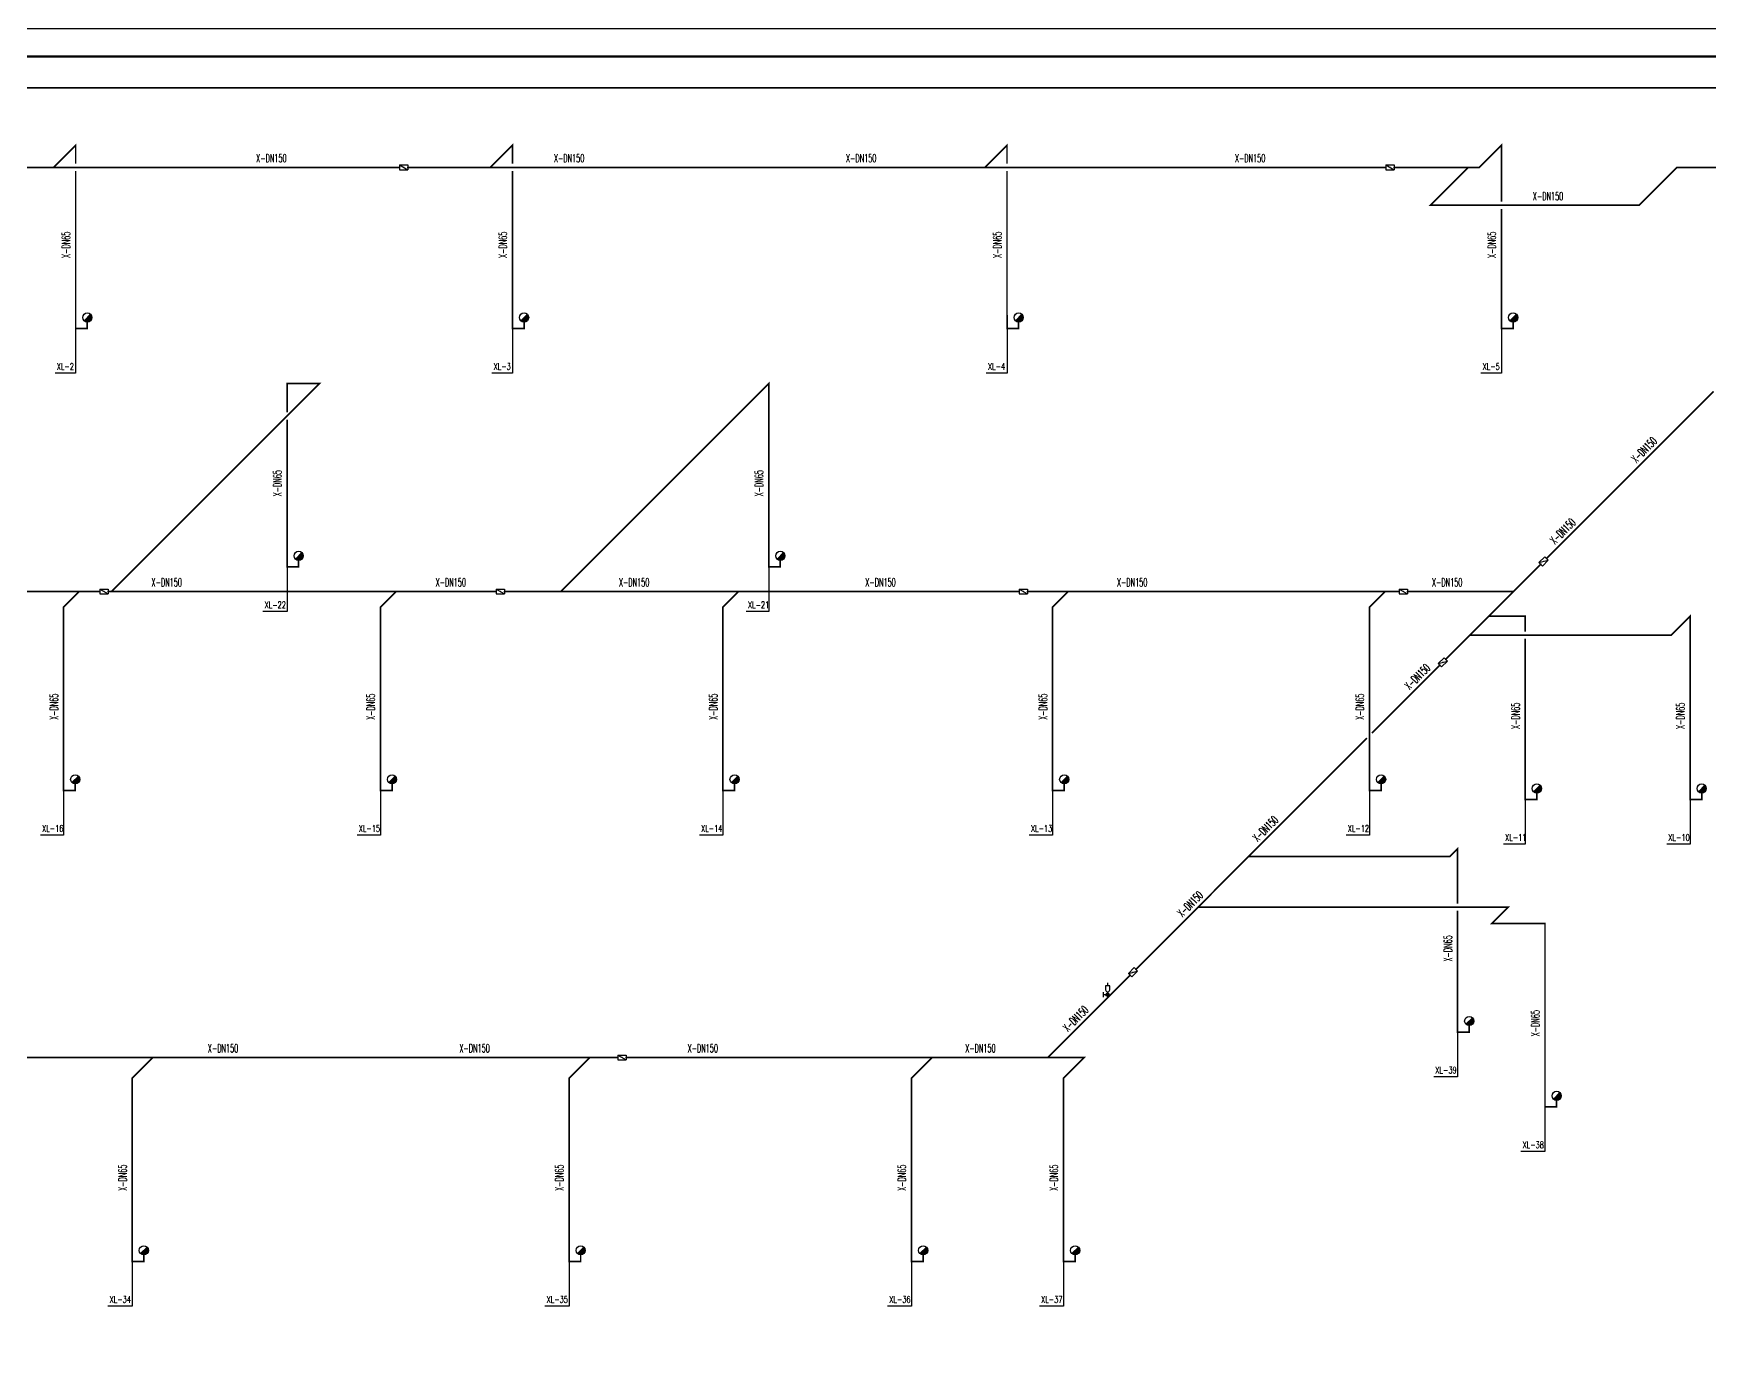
# Model space of a CAD drawing. Extents: x -452079 to 117456, y 3902 to 836955.
# Drawn here: x -214292 to -122785, y 338355 to 410496 of the extents above; entities that cross this region are included whole.
import ezdxf
from ezdxf.enums import TextEntityAlignment as Align

# ---------------------------------------------------------------- set-up
doc = ezdxf.new("R2010")
doc.units = 0
doc.header["$LTSCALE"] = 1000
doc.header["$MEASUREMENT"] = 0
doc.linetypes.add('CONTINOUS', pattern=[0])
for name, color, linetype in [('0-cxFrame', 155, 'Continuous'), ('DIM_消防', 1, 'Continuous'), ('FM_ZF消防', 1, 'Continuous'), ('SB_ZF消防', 1, 'Continuous'), ('TEXT_消防', 1, 'Continuous'), ('给排水wang', 2, 'Continuous')]:
    doc.layers.add(name, color=color, linetype=linetype)
for name, color, linetype, lineweight in [('0-cxText', 131, 'Continuous', 25), ('Gps-ZF消防', 1, 'TG_X', 60), ('Gps-ZF给水', 3, 'TG_J', 60)]:
    doc.layers.add(name, color=color, linetype=linetype, lineweight=lineweight)
doc.styles.add('_TWT_PIPEDN', font='SIMPLEX', dxfattribs={"width": 0.65, "height": 3.5, "bigfont": 'HZTXT'})
doc.styles.add('_TWT_SERIAL', font='SIMPLEX', dxfattribs={"width": 0.8, "height": 3, "bigfont": 'HZTXT'})
doc.styles.add('cx_tuming', font='')
doc.styles.add('cx_tuqian1', font='')
doc.styles.get("Standard").update_dxf_attribs({"font": 'gbenor.shx', "bigfont": 'gbcbig.shx'})
doc.styles.add('TG_LINETYPE', font='SIMPLEX', dxfattribs={"width": 0.8, "height": 3.5, "bigfont": 'HZTXT'})
doc.styles.add('黑体', font='', dxfattribs={"height": 12})
doc.styles.get('cx_tuming').set_extended_font_data('SimHei')
doc.styles.get('cx_tuqian1').set_extended_font_data('SimSun')
doc.styles.get('黑体').set_extended_font_data('SimHei')
doc.linetypes.add('TG_J', pattern='A,2,-0.3,["J",TG_LINETYPE,S=0.1,R=0,X=-0.23,Y=-0.15],0', length=2.3)
doc.linetypes.add('TG_X', pattern='A,5,-0.3,["X",TG_LINETYPE,S=0.1,R=0,X=-0.23,Y=-0.15],0', length=5.3)

# ---------------------------------------------------------------- blocks, each defined once
blk = doc.blocks.new('$VALVE$00000497')
for p, q in [((78, 138), (-78, 138)), ((0, 50), (0, 138))]:
    blk.add_line(p, q)
at = {"const_width": 49.6}
blk.add_lwpolyline([(25, 0, 1), (-25, 0, 1)], format="xyb", close=True, dxfattribs=at)
blk.add_circle((0, 0), 50)
blk = doc.blocks.new('pqf')
at = {"layer": '给排水wang'}
for p, q in [((75, 429), (-75, 429)), ((-75, 429), (-75, 283)), ((75, 283), (75, 429))]:
    blk.add_line(p, q, dxfattribs=at)
at = {"layer": '给排水wang', "linetype": 'Continuous', "const_width": 45}
for points in [[(0, 429), (0, 542)], [(0, 208), (0, 0)]]:
    blk.add_lwpolyline(points, dxfattribs=at)
at = {"layer": '给排水wang'}
blk.add_arc((0, 283), 75, 180, 0, dxfattribs=at)
at = {"layer": '给排水wang', "xscale": -1.2, "yscale": -1.2, "zscale": 1.2, "rotation": 270}
blk.add_blockref('$VALVE$00000497', (0, 104), dxfattribs=at)
blk = doc.blocks.new('TK22.A0+1 L(Dragon)')
at = {"layer": '0-cxFrame', "color": 7, "const_width": 0.5}
blk.add_lwpolyline([(0, 0), (-1485, 0), (-1485, 841), (0, 841)], close=True, dxfattribs=at)
at = {"layer": '0-cxFrame', "const_width": 0.5}
blk.add_lwpolyline([(-80, 10), (-1465, 10), (-1465, 831), (-80, 831)], close=True, dxfattribs=at)
at = {"style": '黑体', "flags": 4}
blk.add_attdef('图幅', text='', height=3.3, dxfattribs=at).set_placement((-40, 3), align=Align.RIGHT)
at = {"layer": '0-cxText', "flags": 4}
for tag, height, style, p in [('建设单位', 3.5, 'cx_tuming', (-45, 240)), ('项目名称', 3.5, 'cx_tuming', (-45, 210)), ('子项名称', 3.5, 'cx_tuming', (-45, 180)), ('工程编号', 3.3, 'cx_tuqian1', (-35, 165)), ('图名1', 3.5, 'cx_tuming', (-45, 87)), ('图名2', 3.5, 'cx_tuming', (-45, 79)), ('图名3', 3.5, 'cx_tuming', (-45, 71)), ('出图日期', 3.3, 'cx_tuqian1', (-39, 60)), ('专业', 3.3, 'cx_tuqian1', (-55, 52)), ('图号', 3.3, 'cx_tuqian1', (-55, 44)), ('版次', 3.3, 'cx_tuqian1', (-20, 44))]:
    blk.add_attdef(tag, text='', height=height, dxfattribs=dict(at, style=style)).set_placement(p, align=Align.MIDDLE)
blk = doc.blocks.new('$VALVE$00000316')
for p, q in [((-125, 72), (125, -72)), ((-125, 72), (-125, -72)), ((-125, 72), (125, 72)), ((125, 72), (125, -72)), ((-125, -72), (125, -72))]:
    blk.add_line(p, q)
at = {"const_width": 21.1}
blk.add_lwpolyline([(-11, 0, 1), (11, 0, 1)], format="xyb", close=True, dxfattribs=at)
for p in [(-125, 0), (125, 0)]:
    blk.add_point(p)
at = {"color": 7, "flags": 9}
for tag in ['XSIZE', 'YSIZE']:
    blk.add_attdef(tag, (0, 0), '', height=0.5, dxfattribs=at)

msp = doc.modelspace()

# ---------------------------------------------------------------- hatches: boundary and pattern name
at = {"layer": 'Gps-ZF消防'}
for points in [[(-211990.97, 404401.59), (-212022.79, 404433.41), (-211945.97, 404510.23)], [(-211990.97, 404401.59), (-211945.97, 404401.59), (-211945.97, 404510.23)], [(-188139.72, 404401.59), (-188171.54, 404433.41), (-188094.72, 404510.23)], [(-188139.72, 404401.59), (-188094.72, 404401.59), (-188094.72, 404510.23)], [(-161139.72, 404401.59), (-161171.54, 404433.41), (-161094.72, 404510.23)], [(-161139.72, 404401.59), (-161094.72, 404401.59), (-161094.72, 404510.23)], [(-134139.72, 404401.59), (-134171.54, 404433.41), (-134094.72, 404510.23)], [(-134139.72, 404401.59), (-134094.72, 404401.59), (-134094.72, 404510.23)], [(-135347.63, 403193.68), (-135347.63, 403148.68), (-135328.99, 403148.68)], [(-135347.63, 403193.68), (-135315.81, 403161.86), (-135328.99, 403148.68)], [(-124552.16, 403193.68), (-124583.97, 403225.5), (-124570.79, 403238.68)], [(-124552.16, 403193.68), (-124552.16, 403238.68), (-124570.79, 403238.68)], [(-138020.14, 401121.5), (-138051.96, 401153.32), (-138128.78, 401076.5)], [(-138020.14, 401121.5), (-138020.14, 401076.5), (-138128.78, 401076.5)], [(-126624.34, 401121.5), (-126592.52, 401089.68), (-126605.7, 401076.5)], [(-126624.34, 401121.5), (-126624.34, 401076.5), (-126605.7, 401076.5)], [(-211990.97, 394401.59), (-212035.97, 394401.59), (-212035.97, 394356.59)], [(-211990.97, 394401.59), (-211990.97, 394356.59), (-212035.97, 394356.59)], [(-211357.47, 394401.59), (-211357.47, 394356.59), (-211312.47, 394356.59)], [(-211357.47, 394401.59), (-211312.47, 394401.59), (-211312.47, 394356.59)], [(-188139.72, 394401.59), (-188184.72, 394401.59), (-188184.72, 394356.59)], [(-188139.72, 394401.59), (-188139.72, 394356.59), (-188184.72, 394356.59)], [(-187506.22, 394401.59), (-187506.22, 394356.59), (-187461.22, 394356.59)], [(-187506.22, 394401.59), (-187461.22, 394401.59), (-187461.22, 394356.59)], [(-161139.72, 394401.59), (-161184.72, 394401.59), (-161184.72, 394356.59)], [(-161139.72, 394401.59), (-161139.72, 394356.59), (-161184.72, 394356.59)], [(-160506.22, 394401.59), (-160506.22, 394356.59), (-160461.22, 394356.59)], [(-160506.22, 394401.59), (-160461.22, 394401.59), (-160461.22, 394356.59)], [(-134139.72, 394401.59), (-134184.72, 394401.59), (-134184.72, 394356.59)], [(-134139.72, 394401.59), (-134139.72, 394356.59), (-134184.72, 394356.59)], [(-133506.22, 394401.59), (-133506.22, 394356.59), (-133461.22, 394356.59)], [(-133506.22, 394401.59), (-133461.22, 394401.59), (-133461.22, 394356.59)], [(-200450.52, 391390.79), (-200495.52, 391390.79), (-200495.52, 391435.79)], [(-200450.52, 391390.79), (-200450.52, 391435.79), (-200495.52, 391435.79)], [(-198685.75, 391390.79), (-198685.75, 391435.79), (-198577.11, 391435.79)], [(-198685.75, 391390.79), (-198653.93, 391358.97), (-198577.11, 391435.79)], [(-174150.52, 391390.79), (-174182.34, 391422.61), (-174105.52, 391499.43)], [(-174150.52, 391390.79), (-174105.52, 391390.79), (-174105.52, 391499.43)], [(-200450.52, 381390.79), (-200495.52, 381390.79), (-200495.52, 381345.79)], [(-200450.52, 381390.79), (-200450.52, 381345.79), (-200495.52, 381345.79)], [(-199817.02, 381390.79), (-199817.02, 381345.79), (-199772.02, 381345.79)], [(-199817.02, 381390.79), (-199772.02, 381390.79), (-199772.02, 381345.79)], [(-174150.52, 381390.79), (-174195.52, 381390.79), (-174195.52, 381345.79)], [(-174150.52, 381390.79), (-174150.52, 381345.79), (-174195.52, 381345.79)], [(-173517.02, 381390.79), (-173517.02, 381345.79), (-173472.02, 381345.79)], [(-173517.02, 381390.79), (-173472.02, 381390.79), (-173472.02, 381345.79)], [(-212648.11, 379193.2), (-212679.93, 379225.02), (-212693.11, 379211.84)], [(-212648.11, 379193.2), (-212693.11, 379193.2), (-212693.11, 379211.84)], [(-195348.11, 379193.2), (-195379.93, 379225.02), (-195393.11, 379211.84)], [(-195348.11, 379193.2), (-195393.11, 379193.2), (-195393.11, 379211.84)], [(-176648.11, 379193.2), (-176679.93, 379225.02), (-176693.11, 379211.84)], [(-176648.11, 379193.2), (-176693.11, 379193.2), (-176693.11, 379211.84)], [(-158648.11, 379193.2), (-158679.93, 379225.02), (-158693.11, 379211.84)], [(-158648.11, 379193.2), (-158693.11, 379193.2), (-158693.11, 379211.84)], [(-141348.11, 379193.2), (-141379.93, 379225.02), (-141393.11, 379211.84)], [(-141348.11, 379193.2), (-141393.11, 379193.2), (-141393.11, 379211.84)], [(-132843.09, 378698.22), (-132843.09, 378743.22), (-132798.09, 378743.22)], [(-132843.09, 378698.22), (-132798.09, 378698.22), (-132798.09, 378743.22)], [(-123843.09, 378698.22), (-123874.9, 378730.04), (-123798.09, 378806.86)], [(-123843.09, 378698.22), (-123798.09, 378698.22), (-123798.09, 378806.86)], [(-124880.32, 377660.99), (-124880.32, 377615.99), (-124861.68, 377615.99)], [(-124880.32, 377660.99), (-124848.5, 377629.17), (-124861.68, 377615.99)], [(-212648.11, 369193.2), (-212693.11, 369193.2), (-212693.11, 369148.2)], [(-212648.11, 369193.2), (-212648.11, 369148.2), (-212693.11, 369148.2)], [(-212014.62, 369193.2), (-212014.62, 369148.2), (-211969.62, 369148.2)], [(-212014.62, 369193.2), (-211969.62, 369193.2), (-211969.62, 369148.2)], [(-195348.11, 369193.2), (-195393.11, 369193.2), (-195393.11, 369148.2)], [(-195348.11, 369193.2), (-195348.11, 369148.2), (-195393.11, 369148.2)], [(-194714.62, 369193.2), (-194714.62, 369148.2), (-194669.62, 369148.2)], [(-194714.62, 369193.2), (-194669.62, 369193.2), (-194669.62, 369148.2)], [(-176648.11, 369193.2), (-176693.11, 369193.2), (-176693.11, 369148.2)], [(-176648.11, 369193.2), (-176648.11, 369148.2), (-176693.11, 369148.2)], [(-176014.62, 369193.2), (-176014.62, 369148.2), (-175969.62, 369148.2)], [(-176014.62, 369193.2), (-175969.62, 369193.2), (-175969.62, 369148.2)], [(-158648.11, 369193.2), (-158693.11, 369193.2), (-158693.11, 369148.2)], [(-158648.11, 369193.2), (-158648.11, 369148.2), (-158693.11, 369148.2)], [(-158014.62, 369193.2), (-158014.62, 369148.2), (-157969.62, 369148.2)], [(-158014.62, 369193.2), (-157969.62, 369193.2), (-157969.62, 369148.2)], [(-141348.11, 369193.2), (-141393.11, 369193.2), (-141393.11, 369148.2)], [(-141348.11, 369193.2), (-141348.11, 369148.2), (-141393.11, 369148.2)], [(-140714.62, 369193.2), (-140714.62, 369148.2), (-140669.62, 369148.2)], [(-140714.62, 369193.2), (-140669.62, 369193.2), (-140669.62, 369148.2)], [(-132843.09, 368698.22), (-132888.09, 368698.22), (-132888.09, 368653.22)], [(-132843.09, 368698.22), (-132843.09, 368653.22), (-132888.09, 368653.22)], [(-132209.59, 368698.22), (-132209.59, 368653.22), (-132164.59, 368653.22)], [(-132209.59, 368698.22), (-132164.59, 368698.22), (-132164.59, 368653.22)], [(-123843.09, 368698.22), (-123888.09, 368698.22), (-123888.09, 368653.22)], [(-123843.09, 368698.22), (-123843.09, 368653.22), (-123888.09, 368653.22)], [(-123209.59, 368698.22), (-123209.59, 368653.22), (-123164.59, 368653.22)], [(-123209.59, 368698.22), (-123164.59, 368698.22), (-123164.59, 368653.22)], [(-136535.65, 366005.66), (-136567.47, 366037.48), (-136490.65, 366114.3)], [(-136535.65, 366005.66), (-136490.65, 366005.66), (-136490.65, 366114.3)], [(-136959.99, 365581.32), (-136959.99, 365536.32), (-136941.35, 365536.32)], [(-136959.99, 365581.32), (-136928.17, 365549.5), (-136941.35, 365536.32)], [(-133779.15, 362825.14), (-133747.33, 362793.32), (-133670.51, 362870.14)], [(-133779.15, 362825.14), (-133779.15, 362870.14), (-133670.51, 362870.14)], [(-134678.64, 361925.65), (-134710.46, 361957.47), (-134787.28, 361880.65)], [(-134678.64, 361925.65), (-134678.64, 361880.65), (-134787.28, 361880.65)], [(-131765.45, 361925.65), (-131720.45, 361925.65), (-131720.45, 361970.65)], [(-131765.45, 361925.65), (-131765.45, 361970.65), (-131720.45, 361970.65)], [(-136535.65, 356005.66), (-136580.65, 356005.66), (-136580.65, 355960.66)], [(-136535.65, 356005.66), (-136535.65, 355960.66), (-136580.65, 355960.66)], [(-135902.16, 356005.66), (-135902.16, 355960.66), (-135857.16, 355960.66)], [(-135902.16, 356005.66), (-135857.16, 356005.66), (-135857.16, 355960.66)], [(-156920.07, 354621.24), (-156920.07, 354666.24), (-156811.43, 354666.24)], [(-156920.07, 354621.24), (-156888.25, 354589.42), (-156811.43, 354666.24)], [(-208901.44, 353489.87), (-208933.26, 353521.69), (-208946.44, 353508.51)], [(-208901.44, 353489.87), (-208946.44, 353489.87), (-208946.44, 353508.51)], [(-185051.44, 353489.87), (-185083.26, 353521.69), (-185096.44, 353508.51)], [(-185051.44, 353489.87), (-185096.44, 353489.87), (-185096.44, 353508.51)], [(-166351.44, 353489.87), (-166383.26, 353521.69), (-166396.44, 353508.51)], [(-166351.44, 353489.87), (-166396.44, 353489.87), (-166396.44, 353508.51)], [(-158051.44, 353489.87), (-158083.26, 353521.69), (-158096.44, 353508.51)], [(-158051.44, 353489.87), (-158096.44, 353489.87), (-158096.44, 353508.51)], [(-131765.45, 351925.65), (-131810.45, 351925.65), (-131810.45, 351880.65)], [(-131765.45, 351925.65), (-131765.45, 351880.65), (-131810.45, 351880.65)], [(-131131.95, 351925.65), (-131131.95, 351880.65), (-131086.95, 351880.65)], [(-131131.95, 351925.65), (-131086.95, 351925.65), (-131086.95, 351880.65)], [(-208901.44, 343489.87), (-208946.44, 343489.87), (-208946.44, 343444.87)], [(-208901.44, 343489.87), (-208901.44, 343444.87), (-208946.44, 343444.87)], [(-208267.95, 343489.87), (-208267.95, 343444.87), (-208222.95, 343444.87)], [(-208267.95, 343489.87), (-208222.95, 343489.87), (-208222.95, 343444.87)], [(-185051.44, 343489.87), (-185096.44, 343489.87), (-185096.44, 343444.87)], [(-185051.44, 343489.87), (-185051.44, 343444.87), (-185096.44, 343444.87)], [(-184417.95, 343489.87), (-184417.95, 343444.87), (-184372.95, 343444.87)], [(-184417.95, 343489.87), (-184372.95, 343489.87), (-184372.95, 343444.87)], [(-166351.44, 343489.87), (-166396.44, 343489.87), (-166396.44, 343444.87)], [(-166351.44, 343489.87), (-166351.44, 343444.87), (-166396.44, 343444.87)], [(-165717.95, 343489.87), (-165717.95, 343444.87), (-165672.95, 343444.87)], [(-165717.95, 343489.87), (-165672.95, 343489.87), (-165672.95, 343444.87)], [(-158051.44, 343489.87), (-158096.44, 343489.87), (-158096.44, 343444.87)], [(-158051.44, 343489.87), (-158051.44, 343444.87), (-158096.44, 343444.87)], [(-157417.95, 343489.87), (-157417.95, 343444.87), (-157372.95, 343444.87)], [(-157417.95, 343489.87), (-157372.95, 343489.87), (-157372.95, 343444.87)]]:
    msp.add_hatch(color=256, dxfattribs=at).paths.add_polyline_path(points)
at = {"layer": 'SB_ZF消防', "linetype": 'CONTINOUS'}
for points in [[(-211534.25, 394824.82, 0.66817864), (-211107.47, 395001.59, 0.19891237), (-211180.7, 395178.37)], [(-187683, 394824.82, 0.66817864), (-187256.22, 395001.59, 0.19891237), (-187329.45, 395178.37)], [(-160683, 394824.82, 0.66817864), (-160256.22, 395001.59, 0.19891237), (-160329.45, 395178.37)], [(-133683, 394824.82, 0.66817864), (-133256.22, 395001.59, 0.19891237), (-133329.45, 395178.37)], [(-199993.8, 381814.01, 0.66817864), (-199567.02, 381990.79, 0.19891237), (-199640.25, 382167.57)], [(-173693.8, 381814.01, 0.66817864), (-173267.02, 381990.79, 0.19891237), (-173340.25, 382167.57)], [(-212191.39, 369616.42, 0.66817864), (-211764.62, 369793.2, 0.19891237), (-211837.84, 369969.98)], [(-194891.39, 369616.42, 0.66817864), (-194464.62, 369793.2, 0.19891237), (-194537.84, 369969.98)], [(-176191.39, 369616.42, 0.66817864), (-175764.62, 369793.2, 0.19891237), (-175837.84, 369969.98)], [(-158191.39, 369616.42, 0.66817864), (-157764.62, 369793.2, 0.19891237), (-157837.84, 369969.98)], [(-140891.39, 369616.42, 0.66817864), (-140464.62, 369793.2, 0.19891237), (-140537.84, 369969.98)], [(-132386.37, 369121.45, 0.66817864), (-131959.59, 369298.22, 0.19891237), (-132032.81, 369475)], [(-123386.37, 369121.45, 0.66817864), (-122959.59, 369298.22, 0.19891237), (-123032.81, 369475)], [(-136078.93, 356428.88, 0.66817864), (-135652.16, 356605.66, 0.19891237), (-135725.38, 356782.43)], [(-131308.73, 352348.87, 0.66817864), (-130881.95, 352525.65, 0.19891237), (-130955.18, 352702.43)], [(-208444.72, 343913.09, 0.66817864), (-208017.95, 344089.87, 0.19891237), (-208091.17, 344266.64)], [(-184594.72, 343913.09, 0.66817864), (-184167.95, 344089.87, 0.19891237), (-184241.17, 344266.64)], [(-165894.72, 343913.09, 0.66817864), (-165467.95, 344089.87, 0.19891237), (-165541.17, 344266.64)], [(-157594.72, 343913.09, 0.66817864), (-157167.95, 344089.87, 0.19891237), (-157241.17, 344266.64)]]:
    msp.add_hatch(color=1, dxfattribs=at).paths.add_polyline_path(points)

# ---------------------------------------------------------------- linework, layer by layer
at = {"layer": 'DIM_消防'}
for p, q in [((-211990.97, 395125.45), (-211990.97, 391965.45)), ((-188139.72, 395125.45), (-188139.72, 391965.45)), ((-161139.72, 395125.45), (-161139.72, 391965.45)), ((-134139.72, 395125.45), (-134139.72, 391965.45)), ((-211990.97, 391965.45), (-213112.63, 391965.45)), ((-188139.72, 391965.45), (-189261.38, 391965.45)), ((-161139.72, 391965.45), (-162270.8, 391965.45)), ((-134139.72, 391965.45), (-135261.38, 391965.45)), ((-200450.52, 382114.65), (-200450.52, 378954.65)), ((-174150.52, 382114.65), (-174150.52, 378954.65)), ((-200450.52, 378954.65), (-201767.53, 378954.65)), ((-174150.52, 378954.65), (-175377.95, 378954.65)), ((-212648.11, 369917.06), (-212648.11, 366757.06)), ((-195348.11, 369917.06), (-195348.11, 366757.06)), ((-176648.11, 369917.06), (-176648.11, 366757.06)), ((-158648.11, 369917.06), (-158648.11, 366757.06)), ((-141348.11, 369917.06), (-141348.11, 366757.06)), ((-132843.09, 369422.08), (-132843.09, 366262.08)), ((-123843.09, 369422.08), (-123843.09, 366262.08)), ((-212648.11, 366757.06), (-213915.06, 366757.06)), ((-195348.11, 366757.06), (-196625.01, 366757.06)), ((-176648.11, 366757.06), (-177935, 366757.06)), ((-158648.11, 366757.06), (-159925.01, 366757.06)), ((-141348.11, 366757.06), (-142625.01, 366757.06)), ((-132843.09, 366262.08), (-134031.53, 366262.08)), ((-123843.09, 366262.08), (-125119.99, 366262.08)), ((-136535.65, 356729.52), (-136535.65, 353569.51)), ((-136535.65, 353569.51), (-137842.59, 353569.51)), ((-131765.45, 352649.51), (-131765.45, 349489.51)), ((-131765.45, 349489.51), (-133082.46, 349489.51)), ((-208901.44, 344213.73), (-208901.44, 341053.72)), ((-185051.44, 344213.73), (-185051.44, 341053.72)), ((-166351.44, 344213.73), (-166351.44, 341053.72)), ((-158051.44, 344213.73), (-158051.44, 341053.72)), ((-208901.44, 341053.72), (-210228.55, 341053.72)), ((-185051.44, 341053.72), (-186368.45, 341053.72)), ((-166351.44, 341053.72), (-167658.38, 341053.72)), ((-158051.44, 341053.72), (-159368.45, 341053.72))]:
    msp.add_line(p, q, dxfattribs=at)
at = {"layer": 'Gps-ZF消防', "const_width": 90}
for points in [[(-213198.88, 403193.68), (-211990.97, 404401.59)], [(-211990.97, 403388.68), (-211990.97, 404401.59)], [(-189347.63, 403193.68), (-188139.72, 404401.59)], [(-188139.72, 403388.68), (-188139.72, 404401.59)], [(-162347.63, 403193.68), (-161139.72, 404401.59)], [(-161139.72, 403388.68), (-161139.72, 404401.59)], [(-135347.63, 403193.68), (-134139.72, 404401.59)], [(-134139.72, 401316.5), (-134139.72, 404401.59)], [(-222410.3, 403193.68), (-213198.88, 403193.68)], [(-213198.88, 403193.68), (-194301.69, 403193.68)], [(-211990.97, 394401.59), (-211990.97, 402998.68)], [(-193852.32, 403193.68), (-189347.63, 403193.68)], [(-189347.63, 403193.68), (-162347.63, 403193.68)], [(-188139.72, 394401.59), (-188139.72, 402998.68)], [(-162347.63, 403193.68), (-140448.91, 403193.68)], [(-161139.72, 394401.59), (-161139.72, 402998.68)], [(-139999.54, 403193.68), (-135347.63, 403193.68)], [(-138020.14, 401121.5), (-135949.74, 403191.9)], [(-126624.34, 401121.5), (-124552.16, 403193.68)], [(-124552.16, 403193.68), (-116647.63, 403193.68)], [(-138020.14, 401121.5), (-126624.34, 401121.5)], [(-134139.72, 394401.59), (-134139.72, 400926.5)], [(-211990.97, 394401.59), (-211357.47, 394401.59)], [(-211357.47, 394751.59), (-211357.47, 394401.59)], [(-188139.72, 394401.59), (-187506.22, 394401.59)], [(-187506.22, 394751.59), (-187506.22, 394401.59)], [(-161139.72, 394401.59), (-160506.22, 394401.59)], [(-160506.22, 394751.59), (-160506.22, 394401.59)], [(-134139.72, 394401.59), (-133506.22, 394401.59)], [(-133506.22, 394751.59), (-133506.22, 394401.59)], [(-210028.61, 380047.93), (-198685.75, 391390.79)], [(-200450.52, 389821.02), (-200450.52, 391390.79)], [(-198685.75, 391390.79), (-200450.52, 391390.79)], [(-185493.38, 380047.93), (-174150.52, 391390.79)], [(-174150.52, 381390.79), (-174150.52, 391390.79)], [(-131683.52, 381847.7), (-122564.68, 390966.53)], [(-200450.52, 381390.79), (-200450.52, 389431.02)], [(-199817.02, 381740.79), (-199817.02, 381390.79)], [(-173517.02, 381740.79), (-173517.02, 381390.79)], [(-200450.52, 381390.79), (-199817.02, 381390.79)], [(-174150.52, 381390.79), (-173517.02, 381390.79)], [(-133483.28, 380047.93), (-132001.27, 381529.94)], [(-229793.38, 380047.93), (-211793.38, 380047.93)], [(-212648.11, 379193.2), (-211793.38, 380047.93)], [(-211793.38, 380047.93), (-210663.45, 380047.93)], [(-210214.08, 380047.93), (-210028.61, 380047.93)], [(-210028.61, 380047.93), (-194493.38, 380047.93)], [(-195348.11, 379193.2), (-194493.38, 380047.93)], [(-194493.38, 380047.93), (-189029.87, 380047.93)], [(-188580.5, 380047.93), (-185493.38, 380047.93)], [(-185493.38, 380047.93), (-175793.38, 380047.93)], [(-176648.11, 379193.2), (-175793.38, 380047.93)], [(-175793.38, 380047.93), (-160474.84, 380047.93)], [(-160025.47, 380047.93), (-157793.38, 380047.93)], [(-158648.11, 379193.2), (-157793.38, 380047.93)], [(-157793.38, 380047.93), (-140493.38, 380047.93)], [(-141348.11, 379193.2), (-140493.38, 380047.93)], [(-140493.38, 380047.93), (-139722.04, 380047.93)], [(-139272.67, 380047.93), (-133483.28, 380047.93)], [(-134832.99, 378698.22), (-133483.28, 380047.93)], [(-212648.11, 369193.2), (-212648.11, 379193.2)], [(-195348.11, 369193.2), (-195348.11, 379193.2)], [(-176648.11, 369193.2), (-176648.11, 379193.2)], [(-158648.11, 369193.2), (-158648.11, 379193.2)], [(-141348.11, 369193.2), (-141348.11, 379193.2)], [(-135870.22, 377660.99), (-134832.99, 378698.22)], [(-134832.99, 378698.22), (-132843.09, 378698.22)], [(-132843.09, 377855.99), (-132843.09, 378698.22)], [(-124880.32, 377660.99), (-123843.09, 378698.22)], [(-123843.09, 368698.22), (-123843.09, 378698.22)], [(-137188.45, 376342.76), (-135870.22, 377660.99)], [(-135870.22, 377660.99), (-124880.32, 377660.99)], [(-132843.09, 368698.22), (-132843.09, 377465.99)], [(-141210.22, 372320.99), (-137506.21, 376025.01)], [(-147949.89, 365581.32), (-141486, 372045.22)], [(-212648.11, 369193.2), (-212014.62, 369193.2)], [(-212014.62, 369543.2), (-212014.62, 369193.2)], [(-195348.11, 369193.2), (-194714.62, 369193.2)], [(-194714.62, 369543.2), (-194714.62, 369193.2)], [(-176648.11, 369193.2), (-176014.62, 369193.2)], [(-176014.62, 369543.2), (-176014.62, 369193.2)], [(-158648.11, 369193.2), (-158014.62, 369193.2)], [(-158014.62, 369543.2), (-158014.62, 369193.2)], [(-141348.11, 369193.2), (-140714.62, 369193.2)], [(-140714.62, 369543.2), (-140714.62, 369193.2)], [(-132209.59, 369048.22), (-132209.59, 368698.22)], [(-123209.59, 369048.22), (-123209.59, 368698.22)], [(-132843.09, 368698.22), (-132209.59, 368698.22)], [(-123843.09, 368698.22), (-123209.59, 368698.22)], [(-136959.99, 365581.32), (-136535.65, 366005.66)], [(-136535.65, 363020.14), (-136535.65, 366005.66)], [(-150706.07, 362825.14), (-147949.89, 365581.32)], [(-147949.89, 365581.32), (-136959.99, 365581.32)], [(-154103.66, 359427.55), (-150706.07, 362825.14)], [(-150706.07, 362825.14), (-133779.15, 362825.14)], [(-136535.65, 356005.66), (-136535.65, 362630.14)], [(-134678.64, 361925.65), (-133779.15, 362825.14)], [(-134678.64, 361925.65), (-131765.45, 361925.65)], [(-131765.45, 351925.65), (-131765.45, 361925.65)], [(-158909.97, 354621.24), (-154421.41, 359109.8)], [(-136535.65, 356005.66), (-135902.16, 356005.66)], [(-135902.16, 356355.66), (-135902.16, 356005.66)], [(-216379.8, 354621.24), (-207770.07, 354621.24)], [(-208901.44, 353489.87), (-207770.07, 354621.24)], [(-207770.07, 354621.24), (-183920.07, 354621.24)], [(-185051.44, 353489.87), (-183920.07, 354621.24)], [(-183920.07, 354621.24), (-182381.94, 354621.24)], [(-181932.57, 354621.24), (-165220.07, 354621.24)], [(-166351.44, 353489.87), (-165220.07, 354621.24)], [(-165220.07, 354621.24), (-158909.97, 354621.24)], [(-158909.97, 354621.24), (-156920.07, 354621.24)], [(-158051.44, 353489.87), (-156920.07, 354621.24)], [(-208901.44, 343489.87), (-208901.44, 353489.87)], [(-185051.44, 343489.87), (-185051.44, 353489.87)], [(-166351.44, 343489.87), (-166351.44, 353489.87)], [(-158051.44, 343489.87), (-158051.44, 353489.87)], [(-131131.95, 352275.65), (-131131.95, 351925.65)], [(-131765.45, 351925.65), (-131131.95, 351925.65)], [(-208901.44, 343489.87), (-208267.95, 343489.87)], [(-208267.95, 343839.87), (-208267.95, 343489.87)], [(-185051.44, 343489.87), (-184417.95, 343489.87)], [(-184417.95, 343839.87), (-184417.95, 343489.87)], [(-166351.44, 343489.87), (-165717.95, 343489.87)], [(-165717.95, 343839.87), (-165717.95, 343489.87)], [(-158051.44, 343489.87), (-157417.95, 343489.87)], [(-157417.95, 343839.87), (-157417.95, 343489.87)]]:
    msp.add_lwpolyline(points, dxfattribs=at)
at = {"layer": 'SB_ZF消防', "color": 1, "linetype": 'CONTINOUS'}
for p, q in [((-211534.25, 394824.82), (-211180.7, 395178.37)), ((-187683, 394824.82), (-187329.45, 395178.37)), ((-160683, 394824.82), (-160329.45, 395178.37)), ((-133683, 394824.82), (-133329.45, 395178.37)), ((-199993.8, 381814.01), (-199640.25, 382167.57)), ((-173693.8, 381814.01), (-173340.25, 382167.57)), ((-212191.39, 369616.42), (-211837.84, 369969.98)), ((-194891.39, 369616.42), (-194537.84, 369969.98)), ((-176191.39, 369616.42), (-175837.84, 369969.98)), ((-158191.39, 369616.42), (-157837.84, 369969.98)), ((-140891.39, 369616.42), (-140537.84, 369969.98)), ((-132386.37, 369121.45), (-132032.81, 369475)), ((-123386.37, 369121.45), (-123032.81, 369475)), ((-136078.93, 356428.88), (-135725.38, 356782.43)), ((-131308.73, 352348.87), (-130955.18, 352702.43)), ((-208444.72, 343913.09), (-208091.17, 344266.64)), ((-184594.72, 343913.09), (-184241.17, 344266.64)), ((-165894.72, 343913.09), (-165541.17, 344266.64)), ((-157594.72, 343913.09), (-157241.17, 344266.64))]:
    msp.add_line(p, q, dxfattribs=at)
for centre in [(-211357.47, 395001.59), (-187506.22, 395001.59), (-160506.22, 395001.59), (-133506.22, 395001.59), (-199817.02, 381990.79), (-173517.02, 381990.79), (-212014.62, 369793.2), (-194714.62, 369793.2), (-176014.62, 369793.2), (-158014.62, 369793.2), (-140714.62, 369793.2), (-132209.59, 369298.22), (-123209.59, 369298.22), (-135902.16, 356605.66), (-131131.95, 352525.65), (-208267.95, 344089.87), (-184417.95, 344089.87), (-165717.95, 344089.87), (-157417.95, 344089.87)]:
    msp.add_circle(centre, 250, dxfattribs=at)

# ---------------------------------------------------------------- block references
at = {"layer": '0-cxFrame'}
for p, xscale, yscale, zscale in [((-105368.56, 409264.62), 150, 150, 150), ((-75706.06, 266257.12), 170, 170, 170)]:
    msp.add_blockref('TK22.A0+1 L(Dragon)', p, dxfattribs=dict(at, xscale=xscale, yscale=yscale, zscale=zscale))
at = {"layer": 'FM_ZF消防', "xscale": 1.8, "yscale": 1.8, "zscale": 1.8}
for p in [(-194077, 403193.68), (-140224.22, 403193.68), (-210438.76, 380047.93), (-188805.19, 380047.93), (-160250.15, 380047.93), (-139497.35, 380047.93), (-182157.26, 354621.24)]:
    msp.add_blockref('$VALVE$00000316', p, dxfattribs=at)
for p, rotation in [((-131842.39, 381688.82), 45.00000000000016), ((-137347.33, 376183.88), 45), ((-154262.53, 359268.68), 45.00000000000025)]:
    msp.add_blockref('$VALVE$00000316', p, dxfattribs=dict(at, rotation=rotation))
at = {"layer": 'Gps-ZF给水', "xscale": 1.5, "yscale": 1.5, "zscale": 1.5}
msp.add_blockref('pqf', (-155646.42, 357884.79), dxfattribs=at)

# ---------------------------------------------------------------- texts
at = {"layer": 'DIM_消防', "color": 7, "style": '_TWT_SERIAL', "width": 0.6}
for s, p in [('XL-2', (-213022.63, 392145.45)), ('XL-3', (-189171.38, 392145.45)), ('XL-4', (-162180.8, 392145.45)), ('XL-5', (-135171.38, 392145.45)), ('XL-22', (-201677.53, 379134.65)), ('XL-21', (-175287.95, 379134.65)), ('XL-16', (-213825.06, 366937.06)), ('XL-15', (-196535.01, 366937.06)), ('XL-14', (-177845, 366937.06)), ('XL-13', (-159835.01, 366937.06)), ('XL-12', (-142535.01, 366937.06)), ('XL-11', (-133941.53, 366442.08)), ('XL-10', (-125029.99, 366442.08)), ('XL-39', (-137752.59, 353749.51)), ('XL-38', (-132992.46, 349669.51)), ('XL-34', (-210138.55, 341233.72)), ('XL-35', (-186278.45, 341233.72)), ('XL-36', (-167568.38, 341233.72)), ('XL-37', (-159278.45, 341233.72))]:
    msp.add_text(s, height=360, dxfattribs=at).set_placement(p)
at = {"layer": 'TEXT_消防', "style": '_TWT_PIPEDN', "width": 0.52}
for p in [(-202133.94, 403468.68), (-185879.72, 403468.68), (-169930.3, 403468.68), (-148695.36, 403468.68), (-132428.82, 401396.5), (-207849.19, 380322.93), (-192341.88, 380322.93), (-182329.02, 380322.93), (-168873.82, 380322.93), (-155137.93, 380322.93), (-137936.96, 380322.93), (-204775.03, 354896.24), (-191038.53, 354896.24), (-178582.39, 354896.24), (-163422.28, 354896.24)]:
    msp.add_text('X-DN150', height=450, dxfattribs=at).set_placement(p)
for s, rotation, p in [('X-DN65', 90, (-212295.54, 398245.75)), ('X-DN65', 90, (-188444.29, 398245.75)), ('X-DN65', 90, (-161444.29, 398245.75)), ('X-DN65', 90, (-134444.29, 398245.75)), ('X-DN150', 45, (-126783.74, 387029.28)), ('X-DN65', 90, (-200755.09, 385234.95)), ('X-DN65', 90, (-174455.09, 385234.95)), ('X-DN150', 45, (-131225.34, 382587.67)), ('X-DN150', 45, (-139164.28, 374648.74)), ('X-DN65', 90, (-212952.68, 373037.36)), ('X-DN65', 90, (-195652.68, 373037.36)), ('X-DN65', 90, (-176952.68, 373037.36)), ('X-DN65', 90, (-158952.68, 373037.36)), ('X-DN65', 90, (-141652.68, 373037.36)), ('X-DN65', 90, (-133147.66, 372542.38)), ('X-DN65', 90, (-124147.66, 372542.38)), ('X-DN150', 45, (-147459.3, 366353.72)), ('X-DN150', 45, (-151569.06, 362243.95)), ('X-DN65', 90, (-136840.22, 359849.82)), ('X-DN150', 45, (-157823.66, 355989.36)), ('X-DN65', 90, (-132070.02, 355769.81)), ('X-DN65', 90, (-209206.01, 347334.03)), ('X-DN65', 90, (-185356.01, 347334.03)), ('X-DN65', 90, (-166656.01, 347334.03)), ('X-DN65', 90, (-158356.01, 347334.03))]:
    msp.add_text(s, height=450, rotation=rotation, dxfattribs=at).set_placement(p)

doc.saveas('drawing.dxf')
